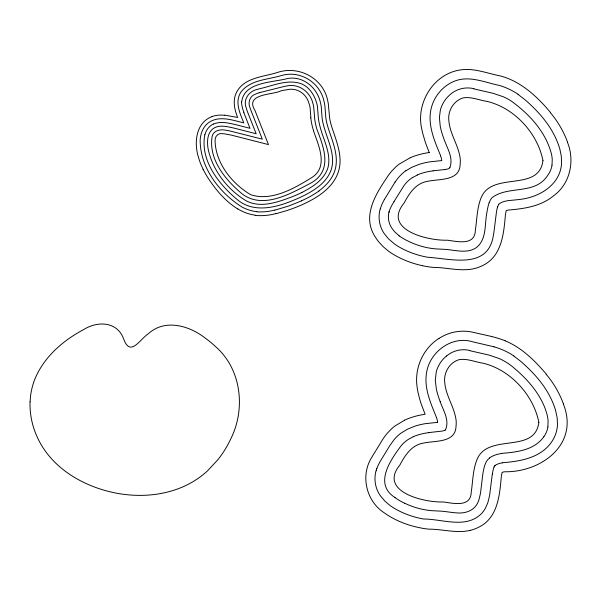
<?xml version="1.0" encoding="UTF-8"?>
<svg xmlns="http://www.w3.org/2000/svg" width="601" height="601" viewBox="0 0 601 601"><rect width="100%" height="100%" fill="white"/><g stroke="black" fill="none" stroke-linecap="round" stroke-linejoin="round"><path stroke-width="0.9" d="M241.692 101.885C243.998 81.608 273.267 82.592 287.856 78.453C303.475 75.786 317.546 88.122 320.528 102.966A21.628 21.628 0 0 1 320.889 104.499L321.024 105.273A57.493 57.493 0 0 1 321.295 107.076L322.008 116.827A30.283 30.283 0 0 0 322.211 118.765L322.346 119.674A57.23 57.23 0 0 0 323.346 124.482L323.819 126.27A97.67 97.67 0 0 0 324.45 128.456C328.341 141.693 335.681 155.869 331.166 169.903C326.027 184.184 311.491 192.222 298.472 198.172A143.436 143.436 0 0 1 295.099 199.6C277.301 207.232 254.411 213.625 237.703 199.975C218.974 184.515 199.938 160.557 204.813 134.752M551.996 165.17L552.259 159.648A35.714 35.714 0 0 0 551.297 153.375C545.52 131.672 529.353 114.235 511.601 101.284A54.451 54.451 0 0 0 503.24 96.738L492.865 93.238L473.896 88.903M547.894 426.935L548.089 420.505A37.292 37.292 0 0 0 547 414.389L545.633 409.897A70.039 70.039 0 0 0 544.003 405.72C537.189 389.884 525.071 376.985 511.872 366.197A75.944 75.944 0 0 0 509.716 364.582L507.499 363.057A54.451 54.451 0 0 0 499.13 358.512L488.763 355.011L469.794 350.676M492.302 473.986L489.762 494.338A66.921 66.921 0 0 1 489.53 495.802L487.802 502.767L485.495 508.048A27.406 27.406 0 0 1 481.589 513.509C466.091 529.173 442.652 519.009 423.495 519.001A88.565 88.565 0 0 1 403.774 513.119L403.226 512.886A84.365 84.365 0 0 1 399.417 511.105L396.953 509.813A63.24 63.24 0 0 1 390.282 505.674L384.963 501.211L380.501 495.953A29.787 29.787 0 0 1 376.046 470.756M388.982 212.484L389.245 211.484M380.253 209.013L381.44 205.542A50.153 50.153 0 0 1 384.317 199.63M376.143 470.778L376.812 468.682M497.575 206.977L498.695 204.34M489.222 202.582L490.161 200.441A12.043 12.043 0 0 1 492.384 197.421C508.964 185.191 535.348 195.34 547.969 174.966A22.973 22.973 0 0 0 552.026 165.17M449.894 167.409C453.424 158.266 447.722 149.138 444.612 140.777A104.138 104.138 0 0 1 441.374 131.063A69.062 69.062 0 0 1 440.225 126.127L439.399 117.435L440.345 110.223A29.028 29.028 0 0 1 441.51 106.617L442.013 105.438A31.214 31.214 0 0 1 447.707 96.889L450.525 94.237A26.421 26.421 0 0 1 473.949 88.7M384.309 199.622L395.082 182.065M393.955 201.635L404.075 185.491A31.906 31.906 0 0 1 412.384 177.58M376.031 450.389L382.236 440.157A64.202 64.202 0 0 1 385.399 435.597A54.631 54.631 0 0 1 387.622 432.885L391.552 428.836A47.171 47.171 0 0 1 395.12 425.869L404.496 420.264M375.648 450.983L373.056 455.13A80.572 80.572 0 0 0 371.726 457.451C360.142 475.631 366.242 501.399 384.445 512.946A70.272 70.272 0 0 0 391.048 517.191L392.498 518.009A95.521 95.521 0 0 0 418.326 527.438L422.458 528.287A89.294 89.294 0 0 0 429.076 529.165C442.869 529.128 456.64 533.613 470.32 530.345M543.86 436.732C534.304 450.172 516.8 452.185 501.677 453.372M446.415 356.01L443.598 358.654A31.214 31.214 0 0 0 437.911 367.203L437.408 368.39A29.028 29.028 0 0 0 436.243 371.989L435.289 380.425L436.341 388.952A70.535 70.535 0 0 0 437.288 392.829A101.396 101.396 0 0 0 440.195 401.678M489.717 457.985L488.282 459.202A12.043 12.043 0 0 0 486.066 462.214L485.112 464.355A36.871 36.871 0 0 0 483.88 468.615L483.467 470.478A82.127 82.127 0 0 0 482.813 474.249L480.477 493.383L478.854 500.107A23.882 23.882 0 0 1 477.532 503.172C473.949 510.767 464.964 513.667 457.091 512.908A68.762 68.762 0 0 1 452.448 512.503L444.462 511.459A61.475 61.475 0 0 0 441.277 511.166L431.458 510.655A77.341 77.341 0 0 1 404.698 503.225M318.906 190.938C326.012 185.732 332.391 178.805 334.982 170.211C339.272 155.712 332.27 141.19 328.086 127.577A95.724 95.724 0 0 1 327.44 125.361L326.974 123.603A52.099 52.099 0 0 1 325.975 118.743L325.892 118.142A27.413 27.413 0 0 1 325.712 116.354L324.931 106.174A64.795 64.795 0 0 0 324.713 104.739L324.563 103.883A23.416 23.416 0 0 0 324.217 102.335C320.776 82.878 300.455 69.874 281.411 75.553C267.821 79.73 250.354 79.678 241.016 91.976C234.458 101.712 239.942 113.401 243.833 122.897C233.053 120.343 220.071 115.482 209.659 121.95C203.506 125.789 200.486 133.114 200.163 140.138C200.103 167.852 219.568 193.071 242.286 207.202A40.815 40.815 0 0 0 256.251 211.582L256.845 211.612M405.863 170.797L411.572 167.416L419.152 164.358A69.047 69.047 0 0 1 429.865 161.842L441.66 160.572M438.985 338.378C423.487 348.204 414.75 367.151 416.906 385.316A68.259 68.259 0 0 0 418.206 393.272L420.016 400.251A118.592 118.592 0 0 0 421.158 403.857L425.117 414.277A75.223 75.223 0 0 0 404.458 420.182M445.108 430.098L444.695 430.331A11.945 11.945 0 0 1 441.93 431.112L429.009 432.562M412.414 177.626L417.334 175.011M301.957 192.433C312.588 186.979 324.427 179.639 328.011 167.461C331.346 153.743 323.676 140.536 320.318 127.615A70.43 70.43 0 0 1 318.876 121.522A40.613 40.613 0 0 1 318.305 117.405L317.426 106.377A25.234 25.234 0 0 0 317.185 105.055C315.194 96.348 310.093 87.558 301.604 83.892C287.639 78.656 272.794 85.92 259.196 88.828A56.562 56.562 0 0 0 257.378 89.406C249.024 90.969 242.796 99.691 246.245 107.947A35.482 35.482 0 0 0 246.598 109.187L246.846 109.953A53.158 53.158 0 0 0 247.484 111.786L256.154 133.745L234.901 128.314C228.004 126.826 219.357 124.152 212.979 128.719C207.217 133.204 207.029 141.483 207.976 148.086C212.183 169.903 227.306 189.488 246.185 200.817C260.473 208.269 276.888 202.439 290.854 197.271A132.475 132.475 0 0 0 301.965 192.448M213.408 124.129C220.499 120.929 228.65 123.017 235.825 124.7L249.993 128.321L243.705 112.304M413.225 436.784L408.312 439.399A31.906 31.906 0 0 0 399.988 447.272C389.598 461.493 374.13 484.323 395.052 497.583M410.265 157.74L399.229 164.096A47.171 47.171 0 0 0 395.661 167.063L391.724 171.112A62.286 62.286 0 0 0 386.353 178.392C374.701 195.776 361.644 217.539 375.865 237.876A43.28 43.28 0 0 0 378.427 241.512L383.153 246.688L388.547 251.173A70.272 70.272 0 0 0 395.15 255.417L396.6 256.236A95.521 95.521 0 0 0 422.435 265.665M301.522 200.892L288.405 206.113L274.837 210.155M212.078 116.602C195.731 122.506 193.822 143.188 198.548 157.537A61.422 61.422 0 0 0 201.155 165.005L203.078 169.227M259.204 92.727L284.528 86.371A62.406 62.406 0 0 1 285.851 86.176C298.126 82.878 310.251 91.525 312.926 103.522A24.754 24.754 0 0 1 313.662 106.4L314.593 117.653A45.841 45.841 0 0 0 315.3 122.672A78.325 78.325 0 0 0 316.997 129.553C324.427 148.732 332.864 171.593 309.891 183.598C290.839 193.432 264.23 209.095 243.352 194.829C226.322 181.119 208.021 159.633 212.183 136.172C213.746 130.064 221.048 129.057 226.292 130.304A57.929 57.929 0 0 1 229.762 130.935L262.314 139.177L251.233 111.155A49.703 49.703 0 0 1 250.256 108.398C247.567 102.966 249.595 95.792 255.778 94.034A33.318 33.318 0 0 1 259.211 92.742M276.002 213.716L286.767 210.605A169.7 169.7 0 0 0 300.034 205.632C315.48 198.901 332.511 189.022 338.295 172.104C343.351 156.831 336.387 141.243 331.76 126.849A95.371 95.371 0 0 1 331.091 124.587L330.64 122.889A48.2 48.2 0 0 1 329.664 118.247L328.259 103.349A28.119 28.119 0 0 0 327.898 101.697C324.014 78.43 298.772 64.931 276.956 72.631C262.877 76.958 243.841 77.627 236.388 92.637C232.489 100.547 234.48 109.713 237.673 117.465L224.669 115.122M502.376 462.71C520.827 461.373 541.764 457.699 552.439 440.683A32.454 32.454 0 0 0 557.48 424.809L557.195 417.958L555.609 410.475A65.103 65.103 0 0 0 554.761 407.763L554.295 406.411A82.412 82.412 0 0 0 548.713 394.211C542.47 382.814 533.635 373.086 524.102 364.341A122.228 122.228 0 0 0 520.226 360.953L513.84 356.077M445.228 169.512L433.111 170.789M437.558 422.345L425.756 423.607A69.047 69.047 0 0 0 415.043 426.124L407.463 429.189L400.859 433.223A40.162 40.162 0 0 0 393.948 439.857L389.869 445.544L380.2 461.395A48.027 48.027 0 0 0 376.782 468.675M255.207 215.173L253.562 214.925A44.962 44.962 0 0 1 237.838 208.93M422.42 265.717L426.56 266.513A89.294 89.294 0 0 0 433.178 267.392C446.971 267.355 460.742 271.84 474.429 268.572A37.953 37.953 0 0 0 483.264 265.214C501.865 255.936 503.818 233.361 505.381 215.143A64.983 64.983 0 0 1 505.809 212.604L505.869 212.311A35.767 35.767 0 0 1 506.26 210.575A16.963 16.963 0 0 1 508.874 210.019C524.583 208.675 541.103 206.241 553.626 195.746C570.259 183.801 574.992 160.7 567.442 142.242M491.746 336.515L474.58 332.646A44.354 44.354 0 0 0 439.023 338.423M494.127 346.83L474.219 342.172A92.186 92.186 0 0 1 472.191 341.661C451.276 335.501 429.249 352.449 426.47 373.289A42.836 42.836 0 0 0 426.041 382.446C426.778 394.804 431.961 406.216 436.491 417.545M505.05 340.775C521.728 347.573 534.822 360.69 546.332 374.153M237.808 208.975C225.292 201.305 215.661 189.721 207.758 177.528A96.934 96.934 0 0 1 203.063 169.234M517.942 94.304L525.349 100.044A125.429 125.429 0 0 1 528.204 102.568C538.263 111.771 547.496 122.116 553.822 134.271A81.781 81.781 0 0 1 558.404 144.638L558.87 145.99A64.052 64.052 0 0 1 559.974 149.596L561.296 156.185L561.582 163.044A32.454 32.454 0 0 1 556.579 178.933C547.857 192.267 531.877 198.653 516.484 199.787C510.692 200.576 504.164 200.201 499.213 203.829A3.095 3.095 0 0 0 498.687 204.332M399.154 235.817L394.594 231.746L391.619 227.892A20.344 20.344 0 0 1 388.892 212.461M550.433 112.379L545.077 106.189A157.823 157.823 0 0 0 542.297 103.252C530.57 90.939 516.582 80.031 499.807 75.801C486.938 73.299 474.039 67.89 460.734 69.881C433.359 73.6 415.291 103.642 421.955 129.846A81.428 81.428 0 0 0 422.698 133.264L425.403 142.49L429.219 152.504M440.18 401.686C443.26 410.363 449.428 419.716 445.792 429.182A2.306 2.306 0 0 1 445.146 430.143M563.34 404.015C579.514 443.981 541.554 472.356 504.765 471.77A16.963 16.963 0 0 0 502.151 472.333A35.767 35.767 0 0 0 501.767 474.084L501.707 474.377A64.983 64.983 0 0 0 501.272 476.916C499.709 495.126 497.771 517.716 479.162 526.979A37.953 37.953 0 0 1 470.32 530.337M313.406 130.59C318.305 144.984 328.927 166.62 311.866 177.52C294.648 188.143 271.539 201.786 250.587 194.649C231.933 183.568 215.586 163.179 215.075 140.747C214.775 136.585 218.058 132.671 222.445 133.677A26.572 26.572 0 0 1 224.188 133.805L231.28 135.097L268.474 144.601L255.019 110.607C244.306 93.388 272.794 95.101 280.93 90.856A61.37 61.37 0 0 1 286.955 89.789C296.932 87.153 306.735 94.004 309.072 103.74A22.447 22.447 0 0 1 310.116 107.714L310.867 117.841M446.468 356.062A26.421 26.421 0 0 1 469.847 350.473M413.195 436.702A57.779 57.779 0 0 1 429.016 432.645M404.683 503.247A59.627 59.627 0 0 1 395.015 497.636M489.582 457.782A27.939 27.939 0 0 1 501.692 453.537M547.924 426.943A22.973 22.973 0 0 1 543.852 436.732M436.439 417.567A18.045 18.045 0 0 1 437.656 422.338M492.414 474.001A35.354 35.354 0 0 1 494.045 466.872M494.15 466.909A4.402 4.402 0 0 1 494.578 466.106M494.585 466.106A3.095 3.095 0 0 1 495.111 465.602M495.021 465.459A16.866 16.866 0 0 1 502.391 462.898M494.12 346.852A69.941 69.941 0 0 1 513.923 355.957M546.174 374.288A97.647 97.647 0 0 1 563.445 403.977M491.738 336.545A101.96 101.96 0 0 1 505.073 340.722M550.276 112.515A97.647 97.647 0 0 1 567.554 142.204M410.243 157.687A75.846 75.846 0 0 1 429.227 152.556M518.009 94.207A69.123 69.123 0 0 0 499.649 85.5C485.03 82.562 469.479 75.23 454.672 81.105C442.013 86.026 432.615 98.136 430.571 111.516A42.836 42.836 0 0 0 430.143 120.673C430.894 132.573 435.642 143.662 440.142 154.54A47.614 47.614 0 0 1 440.593 155.779M497.56 206.969A45.36 45.36 0 0 0 496.434 212.213L493.872 232.564A61.745 61.745 0 0 1 493.308 235.795C487.854 269.729 451.208 258.783 427.596 257.228A88.565 88.565 0 0 1 407.876 251.353L407.328 251.113A84.365 84.365 0 0 1 403.526 249.332L401.055 248.04A63.24 63.24 0 0 1 394.391 243.901L388.261 238.62L383.964 233.226A29.689 29.689 0 0 1 380.17 208.99M395.127 182.095A43.505 43.505 0 0 1 405.788 170.699M440.541 155.794A18.045 18.045 0 0 1 441.758 160.565M489.199 202.575A36.871 36.871 0 0 0 487.982 206.849L487.569 208.712A78.408 78.408 0 0 0 487.028 211.785C484.391 223.707 487.171 239.491 476.075 247.785C467.909 253.231 457.609 250.782 448.564 249.685A61.475 61.475 0 0 0 445.379 249.392L435.567 248.882A77.341 77.341 0 0 1 408.808 241.452A59.627 59.627 0 0 1 399.124 235.862M389.08 211.424A44.136 44.136 0 0 1 394.053 201.703M417.297 174.929A57.779 57.779 0 0 1 433.118 170.872M445.221 169.452A14.8 14.8 0 0 0 448.827 168.618A2.517 2.517 0 0 0 449.961 167.439M313.497 130.56A64.931 64.931 0 0 1 310.777 117.849M204.911 134.774A16.37 16.37 0 0 1 213.325 123.964M243.923 112.207A28.307 28.307 0 0 1 241.519 101.892M318.958 191.013A95.859 95.859 0 0 1 301.477 200.794M274.8 210.027A54.841 54.841 0 0 1 256.83 211.8M275.957 213.55A57.696 57.696 0 0 1 255.192 215.406M212.048 116.504A28.397 28.397 0 0 1 224.646 115.309M30.065 401.866C29.592 414.502 32.462 427.153 37.901 438.542A84.14 84.14 0 0 0 45.218 450.93C57.704 468.449 76.5 480.627 96.566 487.779A132.626 132.626 0 0 0 117.961 493.444C141.949 497.658 167.596 495.254 189.315 483.752A88.212 88.212 0 0 0 207.518 470.868L218.11 459.449A103.026 103.026 0 0 0 230.559 439.293C245.922 409.168 241.579 369.059 215.323 346.401A97.647 97.647 0 0 0 204.776 337.77C189.06 325.547 164.869 318.695 148.485 333.615C139.424 339.67 130.229 357.7 123.468 338.468C116.925 321.317 97.347 320.881 83.622 329.611C62.692 340.654 43.46 357.467 34.565 379.885A69.37 69.37 0 0 0 30.508 396.36L30.065 401.866M542.958 160.542C539.037 192.583 492.655 170.992 481.333 197.263C476.909 207.668 477.059 219.222 475.353 230.236C475.06 245.944 457.556 241.534 447.354 240.197C427.92 240.896 382.063 229.815 404.067 203.123C409.161 193.499 415.749 183.2 427.454 181.352C439.211 178.685 459.69 181.404 460.141 164.389A31.094 31.094 0 0 0 460.253 158.934C458.766 145.645 449.999 134.339 448.872 120.899C447.475 110.952 453.808 100.239 463.762 97.768C471.71 96.753 479.365 100.247 487.156 101.426C514.554 107.992 537.534 133.197 542.958 160.542M538.857 422.315C534.928 454.356 488.545 432.758 477.232 459.036C472.807 469.441 472.949 480.995 471.244 492.009C470.959 507.71 453.447 503.307 443.253 501.963C423.818 502.669 377.954 491.588 399.958 464.896C405.051 455.273 411.647 444.973 423.352 443.125C435.109 440.458 455.581 443.177 456.039 426.162A31.094 31.094 0 0 0 456.151 420.708C454.664 407.418 445.889 396.112 444.77 382.672C443.365 372.725 449.706 362.012 459.652 359.541C467.608 358.527 475.256 362.02 483.054 363.199C510.452 369.765 533.433 394.97 538.857 422.315"/></g></svg>
